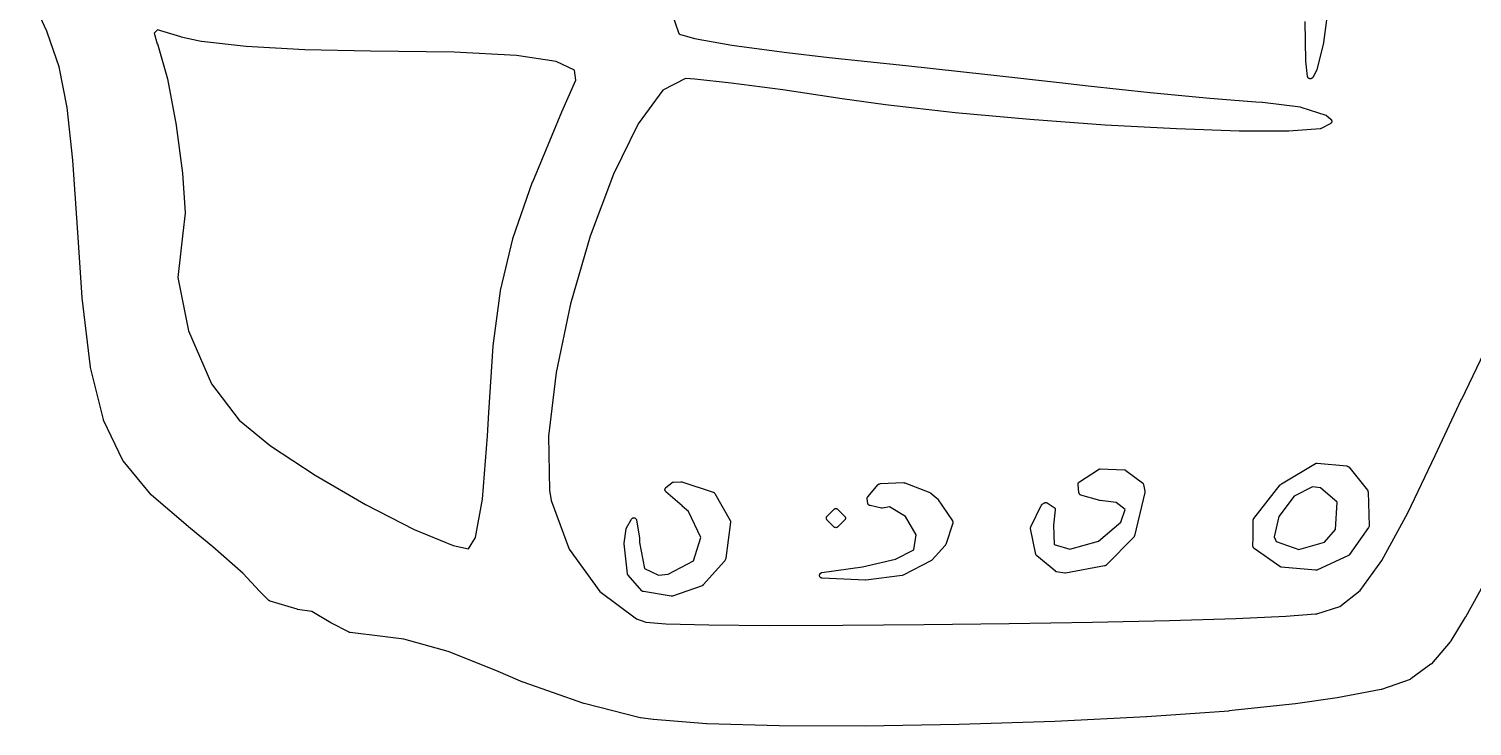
# Model space of a CAD drawing. Extents: x -0.1 to 56.2, y -70.1 to 0.1.
# Drawn here: x 19.78 to 22.395, y -14.225 to -12.963 of the extents above; entities that cross this region are included whole.
import ezdxf

# ---------------------------------------------------------------- set-up
doc = ezdxf.new("R2010")
doc.units = 0
doc.header["$MEASUREMENT"] = 0
doc.layers.add('BLACK', color=7, linetype='CONTINUOUS')

msp = doc.modelspace()

# ---------------------------------------------------------------- linework, layer by layer
at = {"layer": 'BLACK', "linetype": 'CONTINUOUS'}
for p, q in [((19.8129, -12.9667), (19.7804, -12.8964)), ((22.1359, -12.9098), (22.1257, -12.9878)), ((20.9444, -12.9327), (20.9579, -12.9711)), ((19.8144, -12.9709), (19.8129, -12.9667)), ((20.0135, -12.9644), (20.0072, -12.9707)), ((20.0559, -12.9775), (20.0135, -12.9644)), ((22.0936, -13.0209), (22.0925, -12.9496)), ((19.835, -13.0316), (19.8144, -12.9709)), ((19.8144, -12.9709), (19.8144, -12.9709)), ((20.0072, -12.9707), (20.0131, -12.9897)), ((20.0131, -12.9897), (20.0132, -12.9898)), ((20.0132, -12.9898), (20.0132, -12.9899)), ((20.0132, -12.9899), (20.0314, -13.0531)), ((20.0561, -12.9775), (20.0559, -12.9775)), ((20.0562, -12.9776), (20.0561, -12.9775)), ((20.0928, -12.9858), (20.0562, -12.9776)), ((20.093, -12.9858), (20.0928, -12.9858)), ((20.0933, -12.9859), (20.093, -12.9858)), ((20.1739, -12.9947), (20.0933, -12.9859)), ((20.9579, -12.9711), (20.9587, -12.9722)), ((20.9587, -12.9722), (20.9863, -12.9805)), ((20.9863, -12.9805), (21.0535, -12.9922)), ((21.0535, -12.9922), (21.1483, -13.005)), ((22.1256, -12.9884), (22.1135, -13.0368)), ((22.1257, -12.9878), (22.1256, -12.9881)), ((22.1256, -12.9881), (22.1256, -12.9884)), ((20.174, -12.9947), (20.1739, -12.9947)), ((20.1741, -12.9948), (20.174, -12.9947)), ((20.2803, -13.0008), (20.1741, -12.9948)), ((20.2804, -13.0008), (20.2803, -13.0008)), ((20.2805, -13.0009), (20.2804, -13.0008)), ((20.3991, -13.0032), (20.2805, -13.0009)), ((20.3992, -13.0032), (20.3991, -13.0032)), ((20.3991, -13.0032), (20.3991, -13.0032)), ((20.5506, -13.0052), (20.3992, -13.0032)), ((20.664, -13.0113), (20.5506, -13.0052)), ((20.7358, -13.0222), (20.664, -13.0113)), ((21.1483, -13.005), (21.2304, -13.0144)), ((21.2304, -13.0144), (21.3689, -13.0291)), ((19.8498, -13.1049), (19.835, -13.0316)), ((20.7686, -13.0373), (20.7358, -13.0222)), ((20.7713, -13.0559), (20.7686, -13.0373)), ((21.3689, -13.0291), (21.3689, -13.0291)), ((21.3689, -13.0291), (21.3689, -13.0291)), ((21.3689, -13.0291), (21.5178, -13.0454)), ((21.5178, -13.0454), (21.5178, -13.0454)), ((21.5178, -13.0454), (21.5178, -13.0454)), ((21.5178, -13.0454), (21.6527, -13.0604)), ((22.0936, -13.0212), (22.0936, -13.0209)), ((22.0936, -13.0215), (22.0936, -13.0212)), ((22.0968, -13.0488), (22.0936, -13.0215)), ((22.113, -13.038), (22.1061, -13.0506)), ((22.1132, -13.0374), (22.113, -13.038)), ((22.1135, -13.0368), (22.1132, -13.0374)), ((20.0314, -13.0531), (20.0314, -13.0533)), ((20.0314, -13.0533), (20.0315, -13.0535)), ((20.0315, -13.0535), (20.0475, -13.1372)), ((20.746, -13.1131), (20.7713, -13.0559)), ((20.9696, -13.0527), (20.929, -13.0741)), ((20.9867, -13.0537), (20.9696, -13.0527)), ((21.0526, -13.061), (20.9867, -13.0537)), ((21.1462, -13.0734), (21.0526, -13.061)), ((21.6527, -13.0604), (21.6527, -13.0604)), ((21.6527, -13.0604), (21.6527, -13.0604)), ((21.6527, -13.0604), (21.699, -13.0657)), ((21.699, -13.0657), (21.8115, -13.0778)), ((22.0968, -13.049), (22.0968, -13.0488)), ((22.0968, -13.0492), (22.0968, -13.049)), ((22.0971, -13.0498), (22.0968, -13.0492)), ((22.0973, -13.0504), (22.0971, -13.0498)), ((22.0974, -13.0506), (22.0973, -13.0504)), ((22.0975, -13.0508), (22.0974, -13.0506)), ((22.0979, -13.0513), (22.0975, -13.0508)), ((22.0983, -13.0518), (22.0979, -13.0513)), ((22.0985, -13.0519), (22.0983, -13.0518)), ((22.0986, -13.0521), (22.0985, -13.0519)), ((22.0992, -13.0524), (22.0986, -13.0521)), ((22.0998, -13.0528), (22.0992, -13.0524)), ((22.1, -13.0528), (22.0998, -13.0528)), ((22.1002, -13.0529), (22.1, -13.0528)), ((22.1008, -13.053), (22.1002, -13.0529)), ((22.1015, -13.0532), (22.1008, -13.053)), ((22.1017, -13.0532), (22.1015, -13.0532)), ((22.1019, -13.0532), (22.1017, -13.0532)), ((22.1025, -13.0531), (22.1019, -13.0532)), ((22.1032, -13.053), (22.1025, -13.0531)), ((22.1034, -13.0529), (22.1032, -13.053)), ((22.1036, -13.0528), (22.1034, -13.0529)), ((22.1041, -13.0525), (22.1036, -13.0528)), ((22.1047, -13.0522), (22.1041, -13.0525)), ((22.1049, -13.052), (22.1047, -13.0522)), ((22.1051, -13.0519), (22.1049, -13.052)), ((22.1055, -13.0514), (22.1051, -13.0519)), ((22.1059, -13.0509), (22.1055, -13.0514)), ((22.106, -13.0507), (22.1059, -13.0509)), ((22.1061, -13.0506), (22.106, -13.0507)), ((20.929, -13.0741), (20.8843, -13.1348)), ((21.2538, -13.0894), (21.1462, -13.0734)), ((21.2539, -13.0894), (21.2538, -13.0894)), ((21.3321, -13.1004), (21.2539, -13.0894)), ((21.2539, -13.0894), (21.2539, -13.0894)), ((21.8115, -13.0778), (21.9194, -13.0882)), ((21.9194, -13.0882), (22.0027, -13.0948)), ((22.0027, -13.0948), (22.0147, -13.0955)), ((22.0147, -13.0955), (22.0149, -13.0956)), ((22.0149, -13.0956), (22.0151, -13.0956)), ((22.0151, -13.0956), (22.0836, -13.1042)), ((19.8601, -13.2003), (19.8498, -13.1049)), ((20.6931, -13.2395), (20.7459, -13.1132)), ((20.7459, -13.1132), (20.746, -13.1131)), ((20.7459, -13.1132), (20.7459, -13.1132)), ((21.3322, -13.1003), (21.3321, -13.1004)), ((21.3322, -13.1004), (21.3322, -13.1003)), ((21.4582, -13.1147), (21.3322, -13.1004)), ((21.4583, -13.1147), (21.4582, -13.1147)), ((21.4582, -13.1147), (21.4582, -13.1147)), ((21.5936, -13.127), (21.4583, -13.1147)), ((22.0836, -13.1042), (22.0841, -13.1043)), ((22.0841, -13.1043), (22.0846, -13.1044)), ((22.0846, -13.1044), (22.1299, -13.1192)), ((22.1299, -13.1192), (22.13, -13.1192)), ((22.13, -13.1192), (22.1301, -13.1192)), ((22.1301, -13.1192), (22.1308, -13.1196)), ((22.1308, -13.1196), (22.1314, -13.12)), ((22.1314, -13.12), (22.1315, -13.1201)), ((22.1315, -13.1201), (22.1316, -13.1201)), ((22.1316, -13.1201), (22.1388, -13.1263)), ((20.0475, -13.1372), (20.0475, -13.1374)), ((20.0475, -13.1374), (20.0475, -13.1375)), ((20.0475, -13.1375), (20.0589, -13.2239)), ((20.8843, -13.1348), (20.8392, -13.2261)), ((21.5937, -13.127), (21.5936, -13.127)), ((21.7301, -13.1369), (21.5937, -13.127)), ((21.5937, -13.127), (21.5937, -13.127)), ((21.7302, -13.1369), (21.7301, -13.1369)), ((21.7301, -13.1369), (21.7301, -13.1369)), ((21.8592, -13.144), (21.7302, -13.1369)), ((21.8593, -13.144), (21.8592, -13.144)), ((21.9727, -13.1478), (21.8593, -13.144)), ((21.8593, -13.144), (21.8593, -13.144)), ((21.9728, -13.1478), (21.9727, -13.1478)), ((21.9729, -13.1478), (21.9728, -13.1478)), ((22.0622, -13.1478), (21.9729, -13.1478)), ((22.0624, -13.1478), (22.0622, -13.1478)), ((22.0626, -13.1478), (22.0624, -13.1478)), ((22.1196, -13.1437), (22.0626, -13.1478)), ((22.1198, -13.1437), (22.1196, -13.1437)), ((22.1199, -13.1437), (22.1198, -13.1437)), ((22.1206, -13.1435), (22.1199, -13.1437)), ((22.1213, -13.1433), (22.1206, -13.1435)), ((22.1214, -13.1432), (22.1213, -13.1433)), ((22.1216, -13.1432), (22.1214, -13.1432)), ((22.1379, -13.1345), (22.1216, -13.1432)), ((22.1382, -13.1342), (22.1379, -13.1345)), ((22.1387, -13.134), (22.1382, -13.1342)), ((22.1389, -13.1337), (22.1387, -13.134)), ((22.1388, -13.1263), (22.1391, -13.1267)), ((22.1392, -13.1334), (22.1389, -13.1337)), ((22.1391, -13.1267), (22.1395, -13.127)), ((22.1395, -13.133), (22.1392, -13.1334)), ((22.1395, -13.127), (22.1396, -13.1274)), ((22.1398, -13.1327), (22.1395, -13.133)), ((22.1396, -13.1274), (22.1399, -13.1277)), ((22.1399, -13.1323), (22.1398, -13.1327)), ((22.1399, -13.1277), (22.14, -13.1281)), ((22.1402, -13.132), (22.1399, -13.1323)), ((22.14, -13.1281), (22.1403, -13.1285)), ((22.1403, -13.1315), (22.1402, -13.132)), ((22.1403, -13.1285), (22.1403, -13.1289)), ((22.1403, -13.1289), (22.1405, -13.1293)), ((22.1404, -13.131), (22.1403, -13.1315)), ((22.1405, -13.1293), (22.1404, -13.1298)), ((22.1404, -13.1298), (22.1405, -13.1303)), ((22.1405, -13.1303), (22.1404, -13.1306)), ((22.1404, -13.1306), (22.1404, -13.131)), ((19.8689, -13.3317), (19.8601, -13.2003)), ((20.0589, -13.2239), (20.0589, -13.2241)), ((20.0589, -13.2241), (20.0589, -13.2243)), ((20.0589, -13.2243), (20.0633, -13.2957)), ((20.8392, -13.2261), (20.7974, -13.338)), ((20.6573, -13.3425), (20.693, -13.2398)), ((20.693, -13.2398), (20.6931, -13.2397)), ((20.6931, -13.2397), (20.6931, -13.2395)), ((20.0633, -13.2965), (20.0596, -13.3325)), ((20.0633, -13.2957), (20.0633, -13.2961)), ((20.0633, -13.2961), (20.0633, -13.2965)), ((19.8771, -13.4494), (19.8689, -13.3317)), ((19.8689, -13.3317), (19.8689, -13.3317)), ((19.8689, -13.3317), (19.8689, -13.3317)), ((20.0596, -13.3326), (20.0504, -13.413)), ((20.0596, -13.3325), (20.0596, -13.3326)), ((20.0596, -13.3326), (20.0596, -13.3326)), ((20.6346, -13.4368), (20.6571, -13.343)), ((20.6571, -13.343), (20.6572, -13.3428)), ((20.6572, -13.3428), (20.6573, -13.3425)), ((20.7974, -13.338), (20.7618, -13.4607)), ((20.0504, -13.413), (20.0695, -13.5098)), ((20.6213, -13.5369), (20.6345, -13.4373)), ((20.6345, -13.4373), (20.6346, -13.4371)), ((20.6346, -13.4371), (20.6346, -13.4368)), ((19.8771, -13.4495), (19.8771, -13.4494)), ((19.8771, -13.4496), (19.8771, -13.4495)), ((19.8922, -13.5754), (19.8771, -13.4496)), ((20.7618, -13.4607), (20.7356, -13.5848)), ((20.0695, -13.5098), (20.1115, -13.6052)), ((22.3759, -13.6333), (22.4373, -13.5062)), ((20.6136, -13.6572), (20.6213, -13.5372)), ((20.6213, -13.537), (20.6213, -13.5369)), ((20.6213, -13.5372), (20.6213, -13.537)), ((19.8923, -13.5757), (19.8922, -13.5754)), ((19.8923, -13.576), (19.8923, -13.5757)), ((19.9154, -13.6702), (19.8923, -13.576)), ((20.7356, -13.5848), (20.7219, -13.7005)), ((20.1115, -13.6052), (20.1613, -13.6714)), ((22.3276, -13.7355), (22.3758, -13.6333)), ((22.3758, -13.6333), (22.3759, -13.6333)), ((22.3759, -13.6333), (22.3759, -13.6333)), ((19.9156, -13.6707), (19.9154, -13.6702)), ((19.9158, -13.6712), (19.9156, -13.6707)), ((19.9507, -13.744), (19.9158, -13.6712)), ((20.1613, -13.6714), (20.2179, -13.7176)), ((20.6114, -13.6997), (20.6136, -13.6573)), ((20.6136, -13.6573), (20.6136, -13.6572)), ((20.6136, -13.6572), (20.6136, -13.6572)), ((20.2179, -13.7176), (20.2988, -13.7711)), ((20.6019, -13.8145), (20.6114, -13.6998)), ((20.6114, -13.6998), (20.6114, -13.6997)), ((20.6114, -13.6998), (20.6114, -13.6998)), ((20.6114, -13.6998), (20.6114, -13.6998)), ((20.7219, -13.7005), (20.7237, -13.7983)), ((19.9511, -13.7444), (19.9507, -13.744)), ((19.9514, -13.745), (19.9511, -13.7444)), ((20.0021, -13.8065), (19.9514, -13.745)), ((22.0496, -13.7863), (22.1109, -13.7497)), ((22.1109, -13.7497), (22.1116, -13.7495)), ((22.1116, -13.7495), (22.1122, -13.7492)), ((22.1122, -13.7492), (22.1124, -13.7492)), ((22.1124, -13.7492), (22.1125, -13.7491)), ((22.1125, -13.7491), (22.1133, -13.7491)), ((22.1133, -13.7491), (22.114, -13.7491)), ((22.114, -13.7491), (22.1678, -13.7542)), ((22.2784, -13.8388), (22.3276, -13.7355)), ((20.2988, -13.7711), (20.3902, -13.8242)), ((21.6834, -13.7828), (21.7179, -13.7604)), ((21.7179, -13.7604), (21.7185, -13.7601)), ((21.7185, -13.7601), (21.7191, -13.7598)), ((21.7191, -13.7598), (21.7193, -13.7598)), ((21.7193, -13.7598), (21.7195, -13.7597)), ((21.7195, -13.7597), (21.7202, -13.7596)), ((21.7202, -13.7596), (21.7208, -13.7596)), ((21.7208, -13.7596), (21.7649, -13.7611)), ((21.7649, -13.7611), (21.7655, -13.7613)), ((21.7655, -13.7613), (21.7662, -13.7613)), ((21.7662, -13.7613), (21.7664, -13.7614)), ((21.7664, -13.7614), (21.7666, -13.7615)), ((21.7666, -13.7615), (21.7671, -13.7618)), ((21.7671, -13.7618), (21.7677, -13.7621)), ((21.7677, -13.7621), (21.7975, -13.7847)), ((22.1678, -13.7542), (22.168, -13.7543)), ((22.168, -13.7543), (22.1683, -13.7543)), ((22.1683, -13.7543), (22.1689, -13.7545)), ((22.1689, -13.7545), (22.1695, -13.7547)), ((22.1695, -13.7547), (22.1697, -13.7548)), ((22.1697, -13.7548), (22.1699, -13.7549)), ((22.1699, -13.7549), (22.1704, -13.7553)), ((22.1704, -13.7553), (22.1709, -13.7557)), ((22.1709, -13.7557), (22.171, -13.7559)), ((22.171, -13.7559), (22.1712, -13.756)), ((22.1712, -13.756), (22.2052, -13.7981)), ((20.7237, -13.7983), (20.7265, -13.817)), ((20.9327, -13.7969), (20.9328, -13.796)), ((20.9327, -13.7978), (20.9327, -13.7969)), ((20.933, -13.7986), (20.9327, -13.7978)), ((20.9327, -13.7978), (20.9327, -13.7978)), ((20.9327, -13.7978), (20.9327, -13.7978)), ((20.9328, -13.796), (20.9331, -13.7952)), ((20.9328, -13.796), (20.9328, -13.796)), ((20.9328, -13.796), (20.9328, -13.796)), ((20.9333, -13.7994), (20.933, -13.7986)), ((20.9331, -13.7952), (20.9334, -13.7944)), ((20.9338, -13.8001), (20.9333, -13.7994)), ((20.9333, -13.7994), (20.9333, -13.7994)), ((20.9333, -13.7994), (20.9333, -13.7994)), ((20.9334, -13.7944), (20.934, -13.7937)), ((20.9334, -13.7944), (20.9334, -13.7944)), ((20.9334, -13.7944), (20.9334, -13.7944)), ((20.9344, -13.8008), (20.9338, -13.8001)), ((20.934, -13.7937), (20.9345, -13.7931)), ((20.9637, -13.8266), (20.9344, -13.8008)), ((20.9345, -13.7931), (20.9452, -13.7845)), ((20.9452, -13.7845), (20.9458, -13.7842)), ((20.9458, -13.7842), (20.9464, -13.7838)), ((20.9464, -13.7838), (20.9466, -13.7838)), ((20.9466, -13.7838), (20.9467, -13.7837)), ((20.9467, -13.7837), (20.9474, -13.7836)), ((20.9474, -13.7836), (20.9481, -13.7835)), ((20.9481, -13.7835), (20.9615, -13.7828)), ((20.9615, -13.7828), (20.9616, -13.7828)), ((20.9616, -13.7828), (20.9616, -13.7828)), ((20.9616, -13.7828), (20.9624, -13.7829)), ((20.9624, -13.7829), (20.9633, -13.783)), ((20.9633, -13.783), (20.9633, -13.783)), ((20.9633, -13.783), (20.9633, -13.783)), ((20.9633, -13.783), (21.0201, -13.8016)), ((21.0201, -13.8016), (21.0202, -13.8017)), ((21.0202, -13.8017), (21.0203, -13.8017)), ((21.0203, -13.8017), (21.021, -13.8021)), ((21.021, -13.8021), (21.0217, -13.8025)), ((21.0217, -13.8025), (21.0217, -13.8025)), ((21.0217, -13.8025), (21.0218, -13.8026)), ((21.0218, -13.8026), (21.0223, -13.8032)), ((21.0223, -13.8032), (21.0228, -13.8038)), ((21.0228, -13.8038), (21.0229, -13.8038)), ((21.0229, -13.8038), (21.0229, -13.8039)), ((21.0229, -13.8039), (21.0509, -13.853)), ((21.3001, -13.8098), (21.319, -13.7879)), ((21.319, -13.7879), (21.3192, -13.7878)), ((21.3192, -13.7878), (21.3194, -13.7875)), ((21.3194, -13.7875), (21.3199, -13.7872)), ((21.3199, -13.7872), (21.3203, -13.7868)), ((21.3203, -13.7868), (21.3206, -13.7867)), ((21.3206, -13.7867), (21.3209, -13.7866)), ((21.3209, -13.7866), (21.3214, -13.7865)), ((21.3214, -13.7865), (21.322, -13.7863)), ((21.322, -13.7863), (21.3223, -13.7863)), ((21.3223, -13.7863), (21.3226, -13.7862)), ((21.3226, -13.7862), (21.3652, -13.7844)), ((21.3652, -13.7844), (21.3654, -13.7845)), ((21.3654, -13.7845), (21.3655, -13.7844)), ((21.3655, -13.7844), (21.3662, -13.7846)), ((21.3662, -13.7846), (21.3669, -13.7847)), ((21.3669, -13.7847), (21.3671, -13.7847)), ((21.3671, -13.7847), (21.3672, -13.7848)), ((21.3672, -13.7848), (21.4126, -13.8025)), ((21.4126, -13.8025), (21.4133, -13.8029)), ((21.4133, -13.8029), (21.414, -13.8033)), ((21.414, -13.8033), (21.4254, -13.8127)), ((21.6811, -13.7873), (21.6812, -13.7865)), ((21.6811, -13.7874), (21.6811, -13.7873)), ((21.6811, -13.7875), (21.6811, -13.7874)), ((21.6826, -13.8026), (21.6811, -13.7875)), ((21.6812, -13.7865), (21.6813, -13.7857)), ((21.6813, -13.7855), (21.6817, -13.7848)), ((21.6813, -13.7856), (21.6813, -13.7855)), ((21.6813, -13.7857), (21.6813, -13.7856)), ((21.6817, -13.7848), (21.682, -13.7842)), ((21.682, -13.7842), (21.6821, -13.7841)), ((21.6821, -13.784), (21.6827, -13.7835)), ((21.6821, -13.7841), (21.6821, -13.784)), ((21.6827, -13.803), (21.6826, -13.8026)), ((21.6827, -13.7835), (21.6832, -13.7829)), ((21.6827, -13.8034), (21.6827, -13.803)), ((21.6829, -13.8038), (21.6827, -13.8034)), ((21.683, -13.8043), (21.6829, -13.8038)), ((21.6832, -13.7829), (21.6833, -13.7829)), ((21.6833, -13.7829), (21.6834, -13.7828)), ((21.8019, -13.8021), (21.783, -13.8808)), ((21.7975, -13.7847), (21.7975, -13.7847)), ((21.7975, -13.7847), (21.7975, -13.7847)), ((21.7975, -13.7847), (21.798, -13.7853)), ((21.798, -13.7853), (21.7986, -13.786)), ((21.7986, -13.786), (21.7987, -13.786)), ((21.7987, -13.786), (21.7987, -13.786)), ((21.7987, -13.786), (21.799, -13.7868)), ((21.799, -13.7868), (21.7993, -13.7876)), ((21.7993, -13.7876), (21.7993, -13.7876)), ((21.7993, -13.7876), (21.7993, -13.7876)), ((21.7993, -13.7876), (21.802, -13.7999)), ((21.802, -13.8019), (21.8019, -13.8021)), ((21.802, -13.7999), (21.802, -13.8001)), ((21.802, -13.8001), (21.8021, -13.8004)), ((21.8021, -13.8004), (21.802, -13.801)), ((21.802, -13.801), (21.802, -13.8016)), ((21.802, -13.8016), (21.802, -13.8019)), ((21.9993, -13.8493), (22.0471, -13.7886)), ((22.0471, -13.7886), (22.0473, -13.7884)), ((22.0473, -13.7884), (22.0476, -13.7881)), ((22.0476, -13.7881), (22.0488, -13.787)), ((22.0488, -13.787), (22.0492, -13.7867)), ((22.0492, -13.7867), (22.0496, -13.7863)), ((22.1057, -13.7921), (22.0727, -13.8086)), ((22.1199, -13.7937), (22.1057, -13.7921)), ((22.1504, -13.8195), (22.1199, -13.7937)), ((22.2052, -13.7981), (22.2056, -13.7987)), ((22.2056, -13.7987), (22.2059, -13.7994)), ((22.2059, -13.7994), (22.206, -13.7995)), ((22.206, -13.7995), (22.206, -13.7996)), ((22.206, -13.7996), (22.2061, -13.8003)), ((22.2061, -13.8003), (22.2063, -13.8011)), ((22.2063, -13.8011), (22.2081, -13.8623)), ((20.0024, -13.8068), (20.0021, -13.8065)), ((20.0027, -13.8071), (20.0024, -13.8068)), ((20.073, -13.8676), (20.0027, -13.8071)), ((20.3902, -13.8242), (20.4781, -13.869)), ((20.5897, -13.884), (20.6019, -13.8145)), ((20.7265, -13.817), (20.759, -13.9049)), ((20.9637, -13.8267), (20.9637, -13.8266)), ((20.9751, -13.8367), (20.9637, -13.8267)), ((20.9637, -13.8267), (20.9637, -13.8267)), ((21.2989, -13.813), (21.299, -13.8126)), ((21.299, -13.8135), (21.2989, -13.813)), ((21.2989, -13.8139), (21.299, -13.8135)), ((21.3002, -13.8219), (21.2989, -13.8139)), ((21.299, -13.8122), (21.2991, -13.8118)), ((21.299, -13.8126), (21.299, -13.8122)), ((21.2991, -13.8118), (21.2992, -13.8113)), ((21.2992, -13.8113), (21.2994, -13.8109)), ((21.2994, -13.8109), (21.2996, -13.8105)), ((21.2996, -13.8105), (21.2999, -13.8102)), ((21.2999, -13.8102), (21.3001, -13.8098)), ((21.3003, -13.8222), (21.3002, -13.8219)), ((21.3004, -13.8226), (21.3003, -13.8222)), ((21.3006, -13.823), (21.3004, -13.8226)), ((21.3008, -13.8235), (21.3006, -13.823)), ((21.301, -13.8238), (21.3008, -13.8235)), ((21.3012, -13.8241), (21.301, -13.8238)), ((21.3016, -13.8245), (21.3012, -13.8241)), ((21.3019, -13.8248), (21.3016, -13.8245)), ((21.3022, -13.825), (21.3019, -13.8248)), ((21.3025, -13.8253), (21.3022, -13.825)), ((21.3029, -13.8255), (21.3025, -13.8253)), ((21.3034, -13.8257), (21.3029, -13.8255)), ((21.3037, -13.8258), (21.3034, -13.8257)), ((21.3041, -13.8259), (21.3037, -13.8258)), ((21.3247, -13.8306), (21.3041, -13.8259)), ((21.3395, -13.828), (21.3267, -13.8306)), ((21.3683, -13.8456), (21.3395, -13.828)), ((21.4254, -13.8127), (21.4259, -13.8133)), ((21.4259, -13.8133), (21.4264, -13.8138)), ((21.4264, -13.8138), (21.4533, -13.8535)), ((21.5955, -13.8645), (21.6144, -13.8255)), ((21.6144, -13.8255), (21.6146, -13.8252)), ((21.6146, -13.8252), (21.6148, -13.8248)), ((21.6148, -13.8248), (21.6151, -13.8245)), ((21.6151, -13.8245), (21.6154, -13.8241)), ((21.6154, -13.8241), (21.6157, -13.8239)), ((21.6157, -13.8239), (21.616, -13.8236)), ((21.616, -13.8236), (21.6193, -13.8213)), ((21.6193, -13.8213), (21.6196, -13.8212)), ((21.6196, -13.8212), (21.6198, -13.821)), ((21.6198, -13.821), (21.6204, -13.8208)), ((21.6204, -13.8208), (21.6209, -13.8206)), ((21.6209, -13.8206), (21.6212, -13.8205)), ((21.6212, -13.8205), (21.6215, -13.8204)), ((21.6215, -13.8204), (21.6221, -13.8205)), ((21.6221, -13.8205), (21.6226, -13.8204)), ((21.6226, -13.8204), (21.6229, -13.8205)), ((21.6229, -13.8205), (21.6232, -13.8205)), ((21.6232, -13.8205), (21.6237, -13.8207)), ((21.6237, -13.8207), (21.6243, -13.8209)), ((21.6243, -13.8209), (21.6246, -13.8211)), ((21.6246, -13.8211), (21.6248, -13.8212)), ((21.6248, -13.8212), (21.6374, -13.8291)), ((21.6374, -13.8291), (21.6376, -13.8292)), ((21.6376, -13.8292), (21.6377, -13.8293)), ((21.6377, -13.8293), (21.6382, -13.8298)), ((21.6382, -13.8298), (21.6387, -13.8302)), ((21.6833, -13.8046), (21.683, -13.8043)), ((21.6834, -13.805), (21.6833, -13.8046)), ((21.6838, -13.8053), (21.6834, -13.805)), ((21.684, -13.8057), (21.6838, -13.8053)), ((21.6844, -13.8059), (21.684, -13.8057)), ((21.6846, -13.8062), (21.6844, -13.8059)), ((21.6851, -13.8064), (21.6846, -13.8062)), ((21.6855, -13.8067), (21.6851, -13.8064)), ((21.6859, -13.8068), (21.6855, -13.8067)), ((21.6862, -13.807), (21.6859, -13.8068)), ((21.7203, -13.8165), (21.6862, -13.807)), ((21.7207, -13.8165), (21.7203, -13.8165)), ((21.721, -13.8166), (21.7207, -13.8165)), ((21.7497, -13.8203), (21.721, -13.8166)), ((21.7665, -13.8331), (21.7497, -13.8203)), ((22.0727, -13.8086), (22.0449, -13.8457)), ((22.1472, -13.8691), (22.1504, -13.8195)), ((20.863, -13.8661), (20.8718, -13.8506)), ((20.8718, -13.8506), (20.8719, -13.8505)), ((20.8719, -13.8504), (20.8724, -13.8498)), ((20.8719, -13.8505), (20.8719, -13.8504)), ((20.8724, -13.8498), (20.8729, -13.8492)), ((20.8729, -13.8492), (20.873, -13.8492)), ((20.873, -13.8491), (20.8737, -13.8487)), ((20.873, -13.8492), (20.873, -13.8491)), ((20.8737, -13.8487), (20.8744, -13.8483)), ((20.8744, -13.8483), (20.8745, -13.8483)), ((20.8745, -13.8483), (20.8746, -13.8483)), ((20.8746, -13.8483), (20.8753, -13.8482)), ((20.8753, -13.8482), (20.8761, -13.848)), ((20.8761, -13.848), (20.8762, -13.848)), ((20.8762, -13.848), (20.8763, -13.848)), ((20.8763, -13.848), (20.877, -13.8482)), ((20.877, -13.8482), (20.8779, -13.8483)), ((20.8779, -13.8483), (20.8779, -13.8483)), ((20.8779, -13.8483), (20.878, -13.8483)), ((20.878, -13.8483), (20.8786, -13.8487)), ((20.8786, -13.8487), (20.8794, -13.8492)), ((20.8794, -13.8492), (20.8794, -13.8492)), ((20.8794, -13.8492), (20.8795, -13.8492)), ((20.8795, -13.8492), (20.8799, -13.8498)), ((20.8799, -13.8498), (20.8805, -13.8505)), ((20.8805, -13.8505), (20.8805, -13.8505)), ((20.8805, -13.8505), (20.8806, -13.8506)), ((20.8806, -13.8506), (20.8808, -13.8513)), ((20.8808, -13.8513), (20.8811, -13.8521)), ((20.8811, -13.8521), (20.8811, -13.8522)), ((20.8811, -13.8522), (20.8811, -13.8522)), ((20.8811, -13.8522), (20.8863, -13.8846)), ((20.9977, -13.8837), (20.9751, -13.8367)), ((21.0516, -13.8561), (21.0429, -13.9214)), ((21.0509, -13.853), (21.0512, -13.8537)), ((21.0512, -13.8537), (21.0515, -13.8544)), ((21.0515, -13.8544), (21.0515, -13.8545)), ((21.0515, -13.8545), (21.0515, -13.8546)), ((21.0515, -13.8546), (21.0515, -13.8554)), ((21.0515, -13.8554), (21.0516, -13.8561)), ((21.2249, -13.8482), (21.225, -13.8478)), ((21.225, -13.8486), (21.2249, -13.8482)), ((21.2249, -13.8491), (21.225, -13.8486)), ((21.225, -13.8495), (21.2249, -13.8491)), ((21.225, -13.8478), (21.2251, -13.8473)), ((21.2251, -13.8499), (21.225, -13.8495)), ((21.2251, -13.8473), (21.2253, -13.8469)), ((21.2253, -13.8503), (21.2251, -13.8499)), ((21.2253, -13.8469), (21.2254, -13.8465)), ((21.2254, -13.8508), (21.2253, -13.8503)), ((21.2254, -13.8465), (21.2256, -13.8462)), ((21.2256, -13.8511), (21.2254, -13.8508)), ((21.2256, -13.8462), (21.2258, -13.8458)), ((21.2258, -13.8515), (21.2256, -13.8511)), ((21.2258, -13.8458), (21.2261, -13.8455)), ((21.2261, -13.8518), (21.2258, -13.8515)), ((21.2261, -13.8455), (21.2264, -13.8451)), ((21.2264, -13.8522), (21.2261, -13.8518)), ((21.2264, -13.8451), (21.2387, -13.8328)), ((21.2387, -13.8645), (21.2264, -13.8522)), ((21.2387, -13.8328), (21.2391, -13.8325)), ((21.2391, -13.8325), (21.2394, -13.8322)), ((21.2394, -13.8322), (21.2398, -13.832)), ((21.2398, -13.832), (21.2401, -13.8318)), ((21.2401, -13.8318), (21.2405, -13.8317)), ((21.2405, -13.8317), (21.2409, -13.8315)), ((21.2409, -13.8315), (21.2414, -13.8314)), ((21.2414, -13.8314), (21.2418, -13.8313)), ((21.2418, -13.8313), (21.2422, -13.8314)), ((21.2422, -13.8314), (21.2427, -13.8313)), ((21.2427, -13.8313), (21.2431, -13.8314)), ((21.2431, -13.8314), (21.2435, -13.8315)), ((21.2435, -13.8315), (21.2439, -13.8317)), ((21.2439, -13.8317), (21.2443, -13.8318)), ((21.2443, -13.8318), (21.2447, -13.832)), ((21.2447, -13.832), (21.2451, -13.8322)), ((21.2451, -13.8322), (21.2454, -13.8325)), ((21.2454, -13.8325), (21.2458, -13.8328)), ((21.2458, -13.8328), (21.2581, -13.8451)), ((21.2581, -13.8522), (21.2458, -13.8645)), ((21.2581, -13.8451), (21.2584, -13.8455)), ((21.2583, -13.8518), (21.2581, -13.8522)), ((21.2587, -13.8515), (21.2583, -13.8518)), ((21.2584, -13.8455), (21.2587, -13.8458)), ((21.2587, -13.8458), (21.2588, -13.8462)), ((21.2588, -13.8511), (21.2587, -13.8515)), ((21.2588, -13.8462), (21.2591, -13.8465)), ((21.2591, -13.8508), (21.2588, -13.8511)), ((21.2591, -13.8465), (21.2592, -13.8469)), ((21.2592, -13.8503), (21.2591, -13.8508)), ((21.2592, -13.8469), (21.2594, -13.8473)), ((21.2594, -13.8499), (21.2592, -13.8503)), ((21.2594, -13.8473), (21.2594, -13.8478)), ((21.2594, -13.8478), (21.2595, -13.8482)), ((21.2595, -13.8491), (21.2594, -13.8495)), ((21.2594, -13.8495), (21.2594, -13.8499)), ((21.2595, -13.8482), (21.2595, -13.8486)), ((21.2595, -13.8486), (21.2595, -13.8491)), ((21.3248, -13.8306), (21.3247, -13.8306)), ((21.325, -13.8307), (21.3248, -13.8306)), ((21.3257, -13.8306), (21.325, -13.8307)), ((21.3264, -13.8307), (21.3257, -13.8306)), ((21.3266, -13.8306), (21.3264, -13.8307)), ((21.3267, -13.8306), (21.3266, -13.8306)), ((21.3878, -13.8788), (21.3683, -13.8456)), ((21.4533, -13.8535), (21.4535, -13.8539)), ((21.4535, -13.8539), (21.4538, -13.8544)), ((21.4538, -13.8544), (21.4539, -13.8547)), ((21.4539, -13.8547), (21.454, -13.855)), ((21.454, -13.855), (21.4541, -13.8556)), ((21.4541, -13.8556), (21.4542, -13.8561)), ((21.4542, -13.8561), (21.4541, -13.8564)), ((21.6397, -13.8339), (21.6366, -13.8612)), ((21.6387, -13.8302), (21.6388, -13.8304)), ((21.6388, -13.8304), (21.6389, -13.8305)), ((21.6389, -13.8305), (21.6392, -13.8312)), ((21.6392, -13.8312), (21.6395, -13.8318)), ((21.6395, -13.8318), (21.6396, -13.8319)), ((21.6396, -13.8319), (21.6396, -13.8321)), ((21.6396, -13.8321), (21.6397, -13.8328)), ((21.6397, -13.8328), (21.6398, -13.8335)), ((21.6398, -13.8335), (21.6397, -13.8337)), ((21.6397, -13.8337), (21.6397, -13.8339)), ((21.7182, -13.8903), (21.7582, -13.8561)), ((21.7582, -13.8561), (21.7665, -13.8331)), ((21.9979, -13.8827), (21.9982, -13.8524)), ((21.9982, -13.8524), (21.9983, -13.8516)), ((21.9983, -13.8516), (21.9984, -13.8509)), ((21.9984, -13.8509), (21.9985, -13.8508)), ((21.9985, -13.8507), (21.9989, -13.85)), ((21.9985, -13.8508), (21.9985, -13.8507)), ((21.9989, -13.85), (21.9993, -13.8493)), ((22.0449, -13.8457), (22.036, -13.8822)), ((22.2314, -13.9255), (22.2784, -13.8388)), ((20.0731, -13.8676), (20.073, -13.8676)), ((20.0732, -13.8677), (20.0731, -13.8676)), ((20.1137, -13.9004), (20.0732, -13.8677)), ((20.4781, -13.869), (20.5488, -13.8979)), ((20.8586, -13.894), (20.8624, -13.8678)), ((20.8624, -13.8678), (20.8625, -13.8678)), ((20.8625, -13.8677), (20.8627, -13.867)), ((20.8625, -13.8678), (20.8625, -13.8677)), ((20.8627, -13.867), (20.863, -13.8662)), ((20.863, -13.8662), (20.863, -13.8661)), ((20.863, -13.8662), (20.863, -13.8662)), ((21.2391, -13.8648), (21.2387, -13.8645)), ((21.2394, -13.8651), (21.2391, -13.8648)), ((21.2398, -13.8653), (21.2394, -13.8651)), ((21.2401, -13.8655), (21.2398, -13.8653)), ((21.2405, -13.8656), (21.2401, -13.8655)), ((21.2409, -13.8658), (21.2405, -13.8656)), ((21.2414, -13.8658), (21.2409, -13.8658)), ((21.2418, -13.866), (21.2414, -13.8658)), ((21.2422, -13.8659), (21.2418, -13.866)), ((21.2427, -13.866), (21.2422, -13.8659)), ((21.2431, -13.8658), (21.2427, -13.866)), ((21.2435, -13.8658), (21.2431, -13.8658)), ((21.2439, -13.8656), (21.2435, -13.8658)), ((21.2443, -13.8655), (21.2439, -13.8656)), ((21.2447, -13.8652), (21.2443, -13.8655)), ((21.2451, -13.8651), (21.2447, -13.8652)), ((21.2454, -13.8648), (21.2451, -13.8651)), ((21.2458, -13.8645), (21.2454, -13.8648)), ((21.3834, -13.9061), (21.3878, -13.8788)), ((21.4539, -13.8578), (21.4413, -13.8963)), ((21.454, -13.8573), (21.4539, -13.8578)), ((21.4542, -13.8568), (21.454, -13.8573)), ((21.4541, -13.8564), (21.4542, -13.8568)), ((21.595, -13.8662), (21.5951, -13.866)), ((21.5951, -13.8669), (21.595, -13.8662)), ((21.5951, -13.8659), (21.5953, -13.8652)), ((21.5951, -13.866), (21.5951, -13.8659)), ((21.5951, -13.8677), (21.5951, -13.8669)), ((21.6047, -13.9142), (21.5951, -13.8677)), ((21.5953, -13.8652), (21.5955, -13.8645)), ((21.6366, -13.8612), (21.6376, -13.8966)), ((21.7823, -13.8824), (21.782, -13.8828)), ((21.7825, -13.882), (21.7823, -13.8824)), ((21.7827, -13.8817), (21.7825, -13.882)), ((21.7828, -13.8813), (21.7827, -13.8817)), ((21.783, -13.8808), (21.7828, -13.8813)), ((22.036, -13.8822), (22.04, -13.8907)), ((22.1272, -13.8923), (22.1472, -13.8691)), ((22.2072, -13.8653), (22.1729, -13.9147)), ((22.2075, -13.8646), (22.2072, -13.8653)), ((22.2079, -13.864), (22.2075, -13.8646)), ((22.208, -13.8637), (22.2079, -13.8639)), ((22.2079, -13.8639), (22.2079, -13.864)), ((22.2081, -13.8623), (22.208, -13.863)), ((22.208, -13.863), (22.208, -13.8637)), ((20.1683, -13.9487), (20.1137, -13.9004)), ((20.5488, -13.8979), (20.577, -13.904)), ((20.577, -13.904), (20.5897, -13.884)), ((20.759, -13.9049), (20.8148, -13.9816)), ((20.8585, -13.8953), (20.8586, -13.8946)), ((20.8645, -13.9493), (20.8585, -13.8953)), ((20.8586, -13.8946), (20.8586, -13.894)), ((20.8863, -13.8846), (20.8863, -13.8849)), ((20.8863, -13.8849), (20.8864, -13.8852)), ((20.8864, -13.8852), (20.8868, -13.8929)), ((20.8868, -13.8929), (20.8953, -13.9397)), ((20.9846, -13.9262), (20.9977, -13.8837)), ((21.3501, -13.9227), (21.3834, -13.9061)), ((21.4403, -13.8981), (21.4168, -13.9242)), ((21.4405, -13.8978), (21.4403, -13.8979)), ((21.4403, -13.8979), (21.4403, -13.8981)), ((21.4408, -13.8972), (21.4405, -13.8978)), ((21.4412, -13.8966), (21.4408, -13.8972)), ((21.4413, -13.8963), (21.4412, -13.8964)), ((21.4412, -13.8964), (21.4412, -13.8966)), ((21.6376, -13.8966), (21.666, -13.9051)), ((21.666, -13.9051), (21.7182, -13.8903)), ((21.7817, -13.8832), (21.7318, -13.9338)), ((21.782, -13.8828), (21.7817, -13.8832)), ((21.9977, -13.8992), (21.9979, -13.8827)), ((21.9978, -13.8999), (21.9977, -13.8992)), ((21.9979, -13.9006), (21.9978, -13.8999)), ((21.998, -13.9008), (21.9979, -13.9006)), ((21.998, -13.9009), (21.998, -13.9008)), ((21.9983, -13.9015), (21.998, -13.9009)), ((21.9986, -13.9021), (21.9983, -13.9015)), ((21.9987, -13.9023), (21.9986, -13.9021)), ((21.9988, -13.9025), (21.9987, -13.9023)), ((21.9994, -13.9029), (21.9988, -13.9025)), ((21.9998, -13.9034), (21.9994, -13.9029)), ((22.0467, -13.9364), (21.9998, -13.9034)), ((22.04, -13.8907), (22.0811, -13.9054)), ((22.0811, -13.9054), (22.1272, -13.8923)), ((20.9385, -13.9503), (20.9846, -13.9262)), ((21.0405, -13.9267), (21.002, -13.9697)), ((21.0409, -13.926), (21.0405, -13.9267)), ((21.0413, -13.9254), (21.0409, -13.926)), ((21.0425, -13.9228), (21.0413, -13.9254)), ((21.0427, -13.9221), (21.0425, -13.9228)), ((21.0429, -13.9214), (21.0427, -13.9221)), ((21.2906, -13.9368), (21.3501, -13.9227)), ((21.4154, -13.9253), (21.364, -13.9519)), ((21.4161, -13.9248), (21.4154, -13.9253)), ((21.4154, -13.9253), (21.4154, -13.9253)), ((21.4154, -13.9253), (21.4154, -13.9253)), ((21.4168, -13.9242), (21.4161, -13.9248)), ((21.4168, -13.9242), (21.4168, -13.9242)), ((21.4168, -13.9242), (21.4168, -13.9242)), ((21.605, -13.9149), (21.6047, -13.9142)), ((21.6053, -13.9157), (21.605, -13.9149)), ((21.6054, -13.9158), (21.6053, -13.9157)), ((21.6053, -13.9157), (21.6053, -13.9157)), ((21.6059, -13.9164), (21.6054, -13.9158)), ((21.6064, -13.917), (21.6059, -13.9164)), ((21.6398, -13.9448), (21.6064, -13.917)), ((21.7305, -13.9346), (21.7303, -13.9348)), ((21.7307, -13.9345), (21.7305, -13.9346)), ((21.7312, -13.9341), (21.7307, -13.9345)), ((21.7318, -13.9338), (21.7312, -13.9341)), ((22.1708, -13.9164), (22.1133, -13.9427)), ((22.1712, -13.9161), (22.1708, -13.9164)), ((22.1716, -13.9159), (22.1712, -13.9161)), ((22.1719, -13.9156), (22.1716, -13.9159)), ((22.1723, -13.9154), (22.1719, -13.9156)), ((22.1725, -13.915), (22.1723, -13.9154)), ((22.1729, -13.9147), (22.1725, -13.915)), ((22.192, -13.9797), (22.2314, -13.9255)), ((20.1979, -13.9808), (20.1683, -13.9487)), ((20.8647, -13.9499), (20.8645, -13.9493)), ((20.8648, -13.9506), (20.8647, -13.9499)), ((20.8649, -13.9507), (20.8648, -13.9506)), ((20.865, -13.9509), (20.8649, -13.9507)), ((20.8654, -13.9515), (20.865, -13.9509)), ((20.8657, -13.952), (20.8654, -13.9515)), ((20.8906, -13.98), (20.8657, -13.952)), ((20.8953, -13.9397), (20.9211, -13.9517)), ((20.9211, -13.9517), (20.9385, -13.9503)), ((21.2126, -13.9521), (21.2127, -13.9516)), ((21.2126, -13.9525), (21.2126, -13.9521)), ((21.2126, -13.9529), (21.2126, -13.9525)), ((21.2128, -13.9533), (21.2126, -13.9529)), ((21.2127, -13.9511), (21.2129, -13.9507)), ((21.2127, -13.9516), (21.2127, -13.9511)), ((21.2128, -13.9538), (21.2128, -13.9533)), ((21.213, -13.9541), (21.2128, -13.9538)), ((21.2129, -13.9504), (21.2132, -13.95)), ((21.2129, -13.9507), (21.2129, -13.9504)), ((21.2131, -13.9545), (21.213, -13.9541)), ((21.2134, -13.9549), (21.2131, -13.9545)), ((21.2132, -13.95), (21.2134, -13.9495)), ((21.2134, -13.9495), (21.2136, -13.9492)), ((21.2136, -13.9553), (21.2134, -13.9549)), ((21.2136, -13.9492), (21.2139, -13.9489)), ((21.2139, -13.9556), (21.2136, -13.9553)), ((21.2139, -13.9489), (21.2142, -13.9486)), ((21.2142, -13.9559), (21.2139, -13.9556)), ((21.2142, -13.9486), (21.2145, -13.9482)), ((21.2146, -13.9561), (21.2142, -13.9559)), ((21.2145, -13.9482), (21.2149, -13.9481)), ((21.2149, -13.9565), (21.2146, -13.9561)), ((21.2149, -13.9481), (21.2152, -13.9478)), ((21.2153, -13.9566), (21.2149, -13.9565)), ((21.2152, -13.9478), (21.2157, -13.9477)), ((21.2156, -13.9568), (21.2153, -13.9566)), ((21.2161, -13.9569), (21.2156, -13.9568)), ((21.2157, -13.9477), (21.2161, -13.9474)), ((21.2161, -13.9474), (21.2165, -13.9474)), ((21.2165, -13.9571), (21.2161, -13.9569)), ((21.2165, -13.9474), (21.2169, -13.9473)), ((21.2169, -13.9571), (21.2165, -13.9571)), ((21.2169, -13.9473), (21.2906, -13.9368)), ((21.2173, -13.9572), (21.2169, -13.9571)), ((21.2957, -13.9609), (21.2173, -13.9572)), ((21.3623, -13.9524), (21.2966, -13.9609)), ((21.364, -13.9519), (21.3623, -13.9524)), ((21.6402, -13.945), (21.6398, -13.9448)), ((21.6405, -13.9453), (21.6402, -13.945)), ((21.6409, -13.9454), (21.6405, -13.9453)), ((21.6413, -13.9456), (21.6409, -13.9454)), ((21.6417, -13.9457), (21.6413, -13.9456)), ((21.6421, -13.9459), (21.6417, -13.9457)), ((21.6567, -13.9483), (21.6421, -13.9459)), ((21.6585, -13.9483), (21.6567, -13.9483)), ((21.6567, -13.9483), (21.6567, -13.9483)), ((21.7291, -13.9352), (21.6585, -13.9483)), ((21.7297, -13.9349), (21.7291, -13.9352)), ((21.7303, -13.9348), (21.7297, -13.9349)), ((22.0471, -13.9366), (22.0467, -13.9364)), ((22.0474, -13.9368), (22.0471, -13.9366)), ((22.0478, -13.9369), (22.0474, -13.9368)), ((22.0482, -13.9371), (22.0478, -13.9369)), ((22.0487, -13.9372), (22.0482, -13.9371)), ((22.0491, -13.9373), (22.0487, -13.9372)), ((22.1108, -13.9431), (22.0491, -13.9373)), ((22.1112, -13.9431), (22.1108, -13.9431)), ((22.1116, -13.9431), (22.1112, -13.9431)), ((22.1121, -13.943), (22.1116, -13.9431)), ((22.1125, -13.943), (22.1121, -13.943)), ((22.1129, -13.9428), (22.1125, -13.943)), ((22.1133, -13.9427), (22.1129, -13.9428)), ((22.4276, -13.9469), (22.3825, -14.028)), ((20.198, -13.9809), (20.1979, -13.9808)), ((20.1981, -13.9811), (20.198, -13.9809)), ((20.2153, -13.9975), (20.1981, -13.9811)), ((20.8148, -13.9816), (20.8808, -14.0309)), ((20.8913, -13.9806), (20.8906, -13.98)), ((20.8919, -13.9811), (20.8913, -13.9806)), ((20.892, -13.9811), (20.8919, -13.9811)), ((20.8919, -13.9811), (20.8919, -13.9811)), ((20.8927, -13.9814), (20.892, -13.9811)), ((20.8935, -13.9817), (20.8927, -13.9814)), ((20.9437, -13.99), (20.8935, -13.9817)), ((20.9999, -13.9711), (20.9462, -13.9898)), ((21.0002, -13.9709), (20.9999, -13.9711)), ((21.0006, -13.9707), (21.0002, -13.9709)), ((21.001, -13.9704), (21.0006, -13.9707)), ((21.0014, -13.9702), (21.001, -13.9704)), ((21.0017, -13.9699), (21.0014, -13.9702)), ((21.002, -13.9697), (21.0017, -13.9699)), ((21.2962, -13.9609), (21.2957, -13.9609)), ((21.2966, -13.9609), (21.2962, -13.9609)), ((22.1549, -14.0089), (22.192, -13.9797)), ((20.2155, -13.9976), (20.2153, -13.9975)), ((20.2157, -13.9979), (20.2155, -13.9976)), ((20.2163, -13.9981), (20.2157, -13.9979)), ((20.2167, -13.9984), (20.2163, -13.9981)), ((20.217, -13.9985), (20.2167, -13.9984)), ((20.2173, -13.9987), (20.217, -13.9985)), ((20.2665, -14.0137), (20.2173, -13.9987)), ((20.9441, -13.99), (20.9437, -13.99)), ((20.9444, -13.9901), (20.9441, -13.99)), ((20.9449, -13.99), (20.9444, -13.9901)), ((20.9454, -13.99), (20.9449, -13.99)), ((20.9458, -13.9899), (20.9454, -13.99)), ((20.9462, -13.9898), (20.9458, -13.9899)), ((22.1137, -14.0217), (22.1549, -14.0089)), ((20.2669, -14.0138), (20.2665, -14.0137)), ((20.2672, -14.0139), (20.2669, -14.0138)), ((20.2932, -14.0175), (20.2672, -14.0139)), ((20.3272, -14.0379), (20.2932, -14.0175)), ((20.3273, -14.0379), (20.3272, -14.0379)), ((20.3275, -14.038), (20.3273, -14.0379)), ((20.3607, -14.0554), (20.3275, -14.038)), ((20.8808, -14.0309), (20.8981, -14.0372)), ((20.8981, -14.0372), (20.9343, -14.0402)), ((21.556, -14.0394), (21.707, -14.0368)), ((21.707, -14.0368), (21.8468, -14.0337)), ((21.707, -14.0368), (21.707, -14.0368)), ((21.8468, -14.0337), (21.9666, -14.0301)), ((21.9666, -14.0301), (22.0576, -14.0262)), ((21.9666, -14.0301), (21.9666, -14.0301)), ((22.0576, -14.0262), (22.1113, -14.022)), ((22.1113, -14.022), (22.1137, -14.0217)), ((22.3824, -14.0282), (22.3563, -14.0709)), ((22.3825, -14.0281), (22.3824, -14.0282)), ((22.3825, -14.028), (22.3825, -14.0281)), ((20.3607, -14.0555), (20.3607, -14.0554)), ((20.3607, -14.0554), (20.3607, -14.0554)), ((20.3616, -14.0557), (20.3607, -14.0555)), ((20.3623, -14.056), (20.3616, -14.0557)), ((20.3624, -14.056), (20.3623, -14.056)), ((20.4207, -14.0632), (20.3624, -14.056)), ((20.3624, -14.056), (20.3624, -14.056)), ((20.4208, -14.0632), (20.4207, -14.0632)), ((20.4207, -14.0632), (20.4207, -14.0632)), ((20.4598, -14.0679), (20.4208, -14.0632)), ((20.9343, -14.0402), (21.0119, -14.042)), ((21.0119, -14.042), (21.1216, -14.0428)), ((21.1216, -14.0428), (21.2546, -14.0425)), ((21.2546, -14.0425), (21.4023, -14.0414)), ((21.4023, -14.0414), (21.556, -14.0394)), ((21.4023, -14.0414), (21.4023, -14.0414)), ((21.556, -14.0394), (21.556, -14.0394)), ((20.5402, -14.0901), (20.4598, -14.0679)), ((20.626, -14.1245), (20.5402, -14.0901)), ((22.3549, -14.0728), (22.3211, -14.1125)), ((22.3551, -14.0726), (22.3549, -14.0727)), ((22.3549, -14.0727), (22.3549, -14.0728)), ((22.356, -14.0713), (22.3551, -14.0726)), ((22.3561, -14.0711), (22.356, -14.0713)), ((22.3563, -14.0709), (22.3561, -14.0711)), ((22.3202, -14.1133), (22.2838, -14.1398)), ((22.3206, -14.1129), (22.3202, -14.1133)), ((22.3211, -14.1125), (22.3206, -14.1129)), ((20.6752, -14.1457), (20.626, -14.1245)), ((22.2826, -14.1405), (22.2309, -14.1587)), ((22.2832, -14.1401), (22.2826, -14.1405)), ((22.2838, -14.1398), (22.2832, -14.1401)), ((20.6754, -14.1457), (20.6752, -14.1457)), ((20.6755, -14.1458), (20.6754, -14.1457)), ((20.7859, -14.1842), (20.6755, -14.1458)), ((22.2301, -14.1589), (22.1505, -14.1739)), ((22.2305, -14.1588), (22.2301, -14.1589)), ((22.2309, -14.1587), (22.2305, -14.1588)), ((20.7861, -14.1842), (20.7859, -14.1842)), ((20.7863, -14.1843), (20.7861, -14.1842)), ((20.888, -14.2099), (20.7863, -14.1843)), ((22.0746, -14.1848), (21.9541, -14.1978)), ((22.0747, -14.1848), (22.0746, -14.1848)), ((22.0748, -14.1848), (22.0747, -14.1848)), ((22.1503, -14.174), (22.0748, -14.1848)), ((22.1504, -14.1739), (22.1503, -14.174)), ((22.1505, -14.1739), (22.1504, -14.1739)), ((20.8883, -14.2099), (20.888, -14.2099)), ((20.8885, -14.21), (20.8883, -14.2099)), ((20.9113, -14.2133), (20.8885, -14.21)), ((20.9115, -14.2133), (20.9113, -14.2133)), ((20.9117, -14.2134), (20.9115, -14.2133)), ((21.0079, -14.2208), (20.9117, -14.2134)), ((21.0081, -14.2208), (21.0079, -14.2208)), ((21.0082, -14.2208), (21.0081, -14.2208)), ((21.1395, -14.2247), (21.0082, -14.2208)), ((21.6389, -14.2169), (21.4655, -14.2225)), ((21.8052, -14.2086), (21.6389, -14.2169)), ((21.6389, -14.2169), (21.6389, -14.2169)), ((21.6389, -14.2169), (21.6389, -14.2169)), ((21.8053, -14.2086), (21.8052, -14.2086)), ((21.8052, -14.2086), (21.8052, -14.2086)), ((21.9539, -14.1979), (21.8053, -14.2086)), ((21.954, -14.1978), (21.9539, -14.1979)), ((21.9541, -14.1978), (21.954, -14.1978)), ((21.1396, -14.2247), (21.1395, -14.2247)), ((21.2955, -14.2252), (21.1396, -14.2247)), ((21.1396, -14.2247), (21.1396, -14.2247)), ((21.2956, -14.2252), (21.2955, -14.2252)), ((21.4655, -14.2225), (21.2956, -14.2252)), ((21.2956, -14.2252), (21.2956, -14.2252)), ((21.4655, -14.2225), (21.4655, -14.2225)), ((21.4655, -14.2225), (21.4655, -14.2225))]:
    msp.add_line(p, q, dxfattribs=at)

doc.saveas('drawing.dxf')
